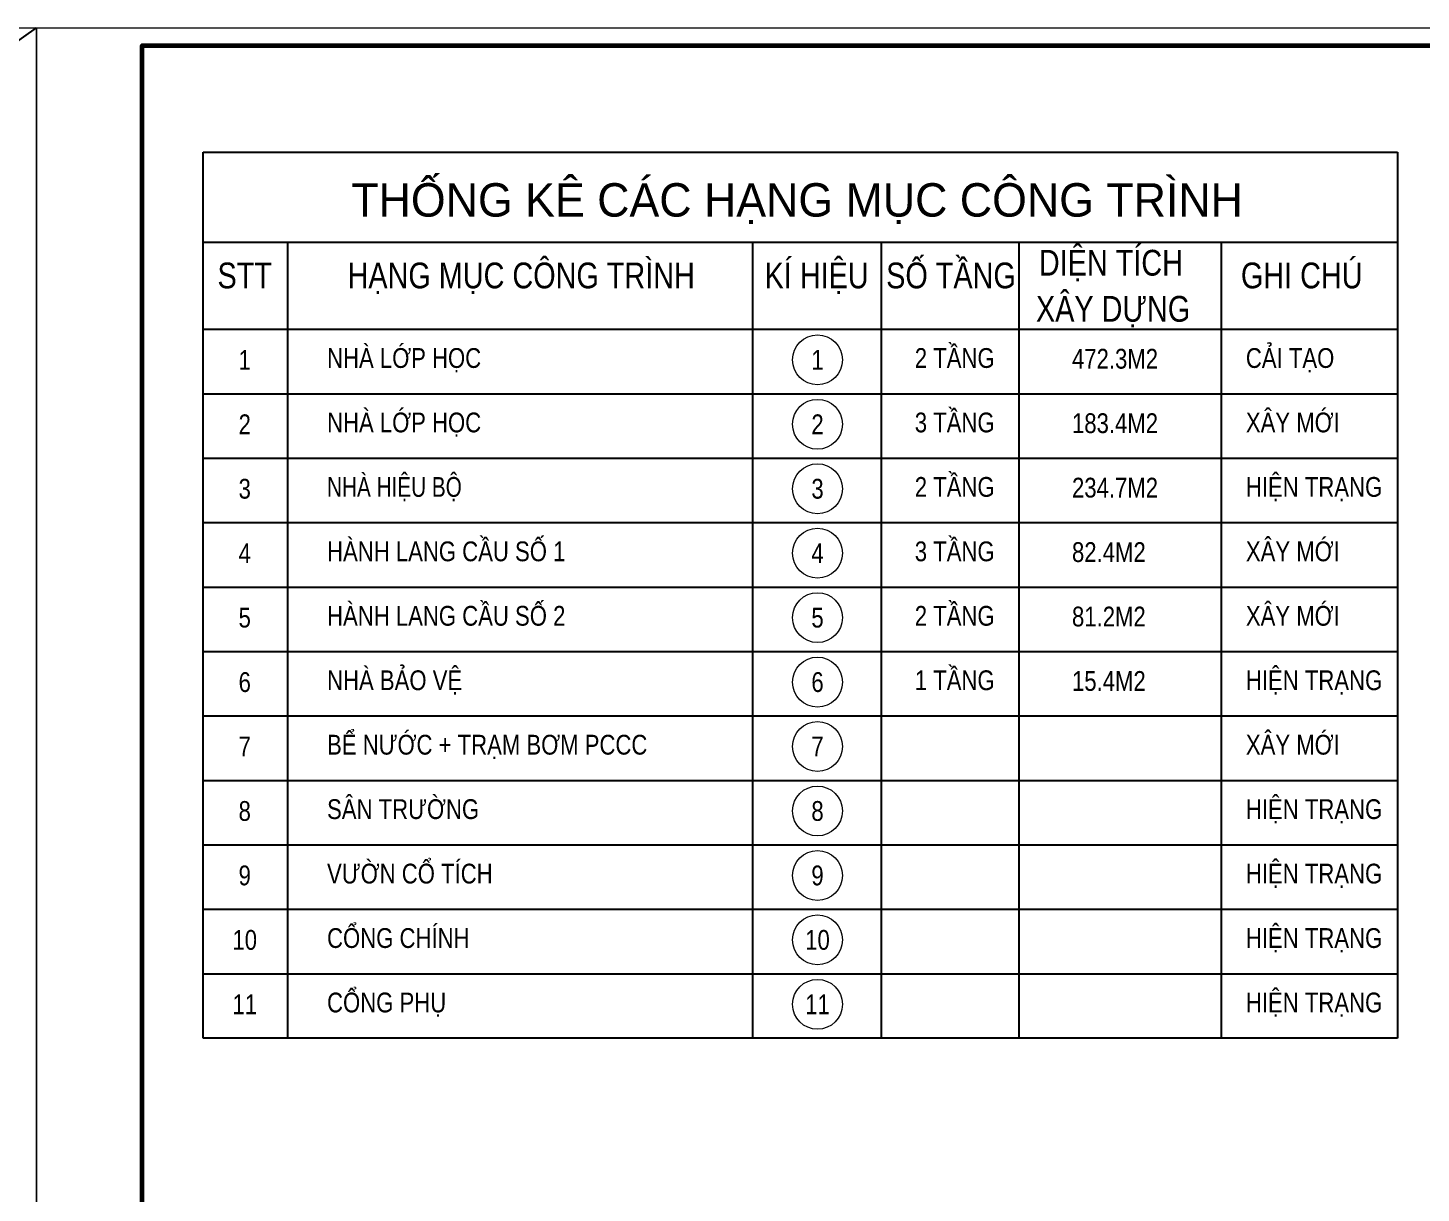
# Model space of a CAD drawing. Header units: millimetres. Extents: x -1075388 to -537338, y 70651 to 270651.
# Drawn here: x -949688 to -902138, y 146453 to 186225 of the extents above; entities that cross this region are included whole.
import ezdxf
from ezdxf.enums import TextEntityAlignment as Align

# ---------------------------------------------------------------- set-up
doc = ezdxf.new("R2010")
doc.units = ezdxf.units.MM
doc.header["$LTSCALE"] = 5
doc.linetypes.add('CENTER2', pattern=[28.575, 19.05, -3.175, 3.175, -3.175])
doc.layers.get('0').update_dxf_attribs({"linetype": 'CENTER2'})
for name, color, linetype, lineweight in [('EG Text2', 7, 'Continuous', 18), ('ISO', 153, 'Continuous', 13), ('Khungten_LCDI', 7, 'Continuous', 25), ('LC Net thay', 7, 'Continuous', 25), ('LC Text1', 3, 'Continuous', 20)]:
    doc.layers.add(name, color=color, linetype=linetype, lineweight=lineweight)
doc.layers.add('KCS_Plotter', color=11, linetype='Continuous', plot=False)
doc.styles.add('EG 1', font='VHAVANB.TTF')
doc.styles.add('Khungten', font='VHAVAN.TTF', dxfattribs={"width": 0.9, "height": 5000})
doc.styles.add('T2', font='VHARIAL.TTF', dxfattribs={"width": 0.8})
doc.styles.add('Title', font='VHBLACK.TTF')

# ---------------------------------------------------------------- blocks, each defined once
blk = doc.blocks.new('lcdi fix')
at = {"layer": 'Defpoints', "lineweight": 0}
blk.add_lwpolyline([(-1200, -14850), (-1200, 14850), (40800, 14850), (40800, -14850)], close=True, dxfattribs=at)
at = {"layer": 'Khungten_LCDI', "color": 5, "lineweight": 60}
blk.add_lwpolyline([(0, -14650), (0, 14650), (40600, 14650), (40600, -14650)], close=True, dxfattribs=at)
at = {"color": 7, "style": 'Khungten', "width": 0.8}
for tag, p in [('REVISION', (39499, -10746)), ('NGAYHT', (39546, -11609))]:
    blk.add_attdef(tag, text='', height=200, dxfattribs=at).set_placement(p, align=Align.CENTER)
at = {"layer": 'LC Text1', "style": 'Title', "width": 1.485915}
for tag, p, p2 in [('TENBANVE1', (36913, -8886), (40339, -8886)), ('TENBANVE2', (36913, -9562), (40339, -9562))]:
    blk.add_attdef(tag, text='', height=250, dxfattribs=at).set_placement(p, p2, align=Align.FIT)
at = {"layer": 'LC Text1', "style": 'Title', "width": 0.7}
blk.add_attdef('SOBANVE', text='', height=250, dxfattribs=at).set_placement((39562, -13896), align=Align.CENTER)

msp = doc.modelspace()

# ---------------------------------------------------------------- linework, layer by layer
at = {"layer": 'Defpoints', "lineweight": 0, "elevation": -2329}
msp.add_lwpolyline([(-1075387.662, 97124.99), (-1075387.662, 186224.99), (-949387.665, 186224.99), (-949387.665, 97124.99)], close=True, dxfattribs=at)
at = {"layer": 'ISO', "color": 7, "lineweight": 15}
for centre in [(-922738.32, 174893.95), (-922738.319, 172694.288), (-922738.319, 170494.626), (-922738.319, 168294.964), (-922738.319, 166095.302), (-922738.319, 163895.64), (-922738.32, 161695.978), (-922738.319, 159496.316), (-922738.319, 157296.654), (-922738.319, 155096.992), (-922738.319, 152897.33)]:
    msp.add_circle(centre, 851.085, dxfattribs=at)
at = {"layer": 'KCS_Plotter'}
msp.add_line((-1075387.662, 97124.99, -2329), (-949387.665, 186224.99, -2329), dxfattribs=at)
at = {"layer": 'LC Net thay', "linetype": 'Continuous'}
for p, q in [((-943703.786, 181983.977), (-915766.935, 181983.977)), ((-943703.786, 151742.508), (-943703.786, 181983.977)), ((-940830.152, 181983.977), (-902939.085, 181983.977)), ((-902939.085, 181983.977), (-902939.085, 151742.508)), ((-943703.786, 178913.407), (-902939.085, 178913.407)), ((-924961.429, 178913.407), (-924961.428, 175938.789)), ((-920562.105, 178913.407), (-920562.105, 175938.789)), ((-920562.105, 178913.407), (-920562.105, 175938.789)), ((-915867.628, 178913.407), (-915867.628, 151742.508)), ((-915867.628, 178913.407), (-915867.627, 175938.789)), ((-908967.424, 178913.407), (-908967.423, 151742.508)), ((-943703.786, 175938.789), (-902939.085, 175938.789)), ((-943703.786, 175938.789), (-902939.085, 175938.789)), ((-943703.786, 175938.789), (-902939.085, 175938.789)), ((-940830.153, 175938.789), (-940830.152, 151742.508)), ((-924961.411, 175938.789), (-924961.41, 151742.508)), ((-920562.087, 175938.79), (-920562.086, 151742.508)), ((-915867.628, 175938.789), (-915867.627, 151742.508)), ((-902939.085, 151742.508), (-943703.786, 151742.508))]:
    msp.add_line(p, q, dxfattribs=at)
at = {"layer": 'LC Net thay'}
msp.add_line((-940830.171, 178913.407), (-940830.17, 175938.789), dxfattribs=at)
at = {"layer": 'LC Net thay', "color": 251, "linetype": 'Continuous'}
for p, q in [((-943703.786, 173739.127), (-902939.085, 173739.127)), ((-943703.786, 171539.465), (-902939.085, 171539.465)), ((-943703.786, 169339.803), (-902939.085, 169339.803)), ((-943703.786, 167140.141), (-902939.085, 167140.141)), ((-943703.786, 164940.479), (-902939.085, 164940.479)), ((-943703.786, 162740.818), (-902939.085, 162740.818)), ((-943703.786, 162740.818), (-902939.085, 162740.818)), ((-943703.786, 160541.156), (-902939.085, 160541.156)), ((-943703.786, 158341.494), (-902939.085, 158341.494)), ((-943703.786, 156141.832), (-902939.085, 156141.832)), ((-943703.786, 153942.17), (-902939.085, 153942.17))]:
    msp.add_line(p, q, dxfattribs=at)

# ---------------------------------------------------------------- block references
at = {"layer": 'LC Net thay', "xscale": 3.000000000001631, "yscale": 3.000000000001631, "zscale": 3.000000000001631}
msp.add_blockref('lcdi fix', (-945787.665, 141674.99, -2329), dxfattribs=at)

# ---------------------------------------------------------------- texts
at = {"layer": 'EG Text2', "lineweight": -2, "style": 'EG 1'}
msp.add_text('thèng kª c¸c h¹ng môc c«ng tr×nh', height=1140.9635, dxfattribs=at).set_placement((-923434.573, 179782.1), align=Align.CENTER)
at = {"layer": 'LC Text1', "color": 3, "style": 'T2', "width": 0.8}
for s, height, p in [('diÖn tÝch ', 879.8648, (-912588.915, 178208.531, 0.044)), ('H¹NG MôC C¤NG TR×NH', 879.86478, (-932850.65, 177774.385, 0.022)), ('KÝ hiÖu', 879.8648, (-922768.732, 177774.385, 0.022)), ('sè tÇng', 879.8648, (-918181.853, 177774.385, 0.022)), ('ghi chó', 879.8648, (-906212.65, 177774.385, 0.022)), ('STT', 879.8648, (-942286.526, 177774.385, 0.022)), (' x©y dùng', 879.8648, (-912786.96, 176635.109, 0.044))]:
    msp.add_text(s, height=height, dxfattribs=at).set_placement(p, align=Align.MIDDLE_CENTER)
at = {"layer": 'LC Text1', "color": 7, "style": 'T2'}
for s, height, width, p in [('nhµ líp häc ', 675.20787, 0.8, (-939476.5, 174618.992)), ('2 tÇng', 675.2079, 0.8, (-919418.363, 174618.991)), ('c¶i t¹o', 675.2079, 0.8, (-908118.957, 174618.991)), ('472.3m2', 675.2079, 0.8, (-914053.467, 174594.179)), ('nhµ líp häc', 675.20787, 0.8, (-939476.5, 172419.33)), ('3 tÇng', 675.2079, 0.8, (-919418.363, 172419.329)), ('x©y míi', 675.2079, 0.8, (-908118.957, 172419.329)), ('183.4m2', 675.2079, 0.8, (-914053.467, 172394.517)), ('nhµ hiÖu bé', 675.20787, 0.75, (-939476.5, 170219.668)), ('2 tÇng', 675.2079, 0.8, (-919418.363, 170219.667)), ('234.7m2', 675.2079, 0.8, (-914053.467, 170194.855)), ('hiÖn tr¹ng', 675.2079, 0.8, (-908118.957, 170219.667)), ('hµnh lang cÇu sè 1', 675.20787, 0.8, (-939476.5, 168020.006)), ('3 tÇng', 675.2079, 0.8, (-919418.363, 168020.005)), ('x©y míi', 675.2079, 0.8, (-908118.957, 168020.005)), ('82.4m2', 675.2079, 0.8, (-914053.467, 167995.193)), ('hµnh lang cÇu sè 2', 675.20787, 0.8, (-939476.5, 165820.344)), ('2 tÇng', 675.2079, 0.8, (-919418.363, 165820.343)), ('81.2m2', 675.2079, 0.8, (-914053.467, 165795.531)), ('x©y míi', 675.2079, 0.8, (-908118.957, 165820.343)), ('nhµ b¶o vÖ', 675.2079, 0.8, (-939476.5, 163620.682)), ('1 tÇng', 675.2079, 0.8, (-919418.363, 163620.681)), ('15.4m2', 675.2079, 0.8, (-914053.467, 163595.869)), ('hiÖn tr¹ng', 675.2079, 0.8, (-908118.957, 163620.681)), ('bÓ n\xadíc + tr¹m b¬m pccc', 675.20787, 0.8, (-939476.5, 161421.02)), ('x©y míi', 675.2079, 0.8, (-908118.957, 161421.019)), ('s©n tr\xadêng', 675.2079, 0.8, (-939476.5, 159221.358)), ('hiÖn tr¹ng', 675.2079, 0.8, (-908118.957, 159221.357)), ('v\xadên cæ tÝch', 675.20787, 0.8, (-939476.5, 157021.696)), ('hiÖn tr¹ng', 675.2079, 0.8, (-908118.957, 157021.695)), ('cæng chÝnh', 675.2079, 0.8, (-939476.5, 154822.035)), ('hiÖn tr¹ng', 675.2079, 0.8, (-908118.957, 154822.034)), ('cæng phô', 675.2079, 0.8, (-939476.5, 152622.373)), ('hiÖn tr¹ng', 675.2079, 0.8, (-908118.957, 152622.372))]:
    msp.add_text(s, height=height, dxfattribs=dict(at, width=width)).set_placement(p)
at = {"layer": 'LC Text1', "color": 7, "style": 'T2', "width": 0.8}
for s, height, p in [('1', 675.208, (-942286.526, 174893.95)), ('1', 675.208, (-922738.32, 174893.95)), ('2', 675.208, (-942286.526, 172694.288)), ('2', 675.208, (-922738.319, 172694.288)), ('3', 675.208, (-942286.526, 170494.626)), ('3', 675.208, (-922738.319, 170494.626)), ('4', 675.208, (-942286.526, 168294.964)), ('4', 675.208, (-922738.319, 168294.964)), ('5', 675.208, (-942286.526, 166095.302)), ('5', 675.208, (-922738.319, 166095.302)), ('6', 675.208, (-942286.526, 163895.64)), ('6', 675.208, (-922738.319, 163895.64)), ('7', 675.208, (-942286.526, 161695.978)), ('7', 675.208, (-922738.32, 161695.978)), ('8', 675.208, (-942286.526, 159496.316)), ('8', 675.208, (-922738.319, 159496.316)), ('9', 675.208, (-942286.526, 157296.654)), ('9', 675.208, (-922738.319, 157296.654)), ('10', 675.2079, (-922738.319, 155096.992)), ('11', 675.2079, (-922738.319, 152897.33))]:
    msp.add_text(s, height=height, dxfattribs=at).set_placement(p, align=Align.MIDDLE_CENTER)
at = {"layer": 'LC Text1', "color": 7, "ltscale": 3, "style": 'T2', "width": 0.8}
for s, p in [('10', (-942286.526, 155096.992, -566.789)), ('11', (-942286.526, 152897.33, -566.789))]:
    msp.add_text(s, height=675.2079, dxfattribs=at).set_placement(p, align=Align.MIDDLE_CENTER)

doc.saveas('drawing.dxf')
